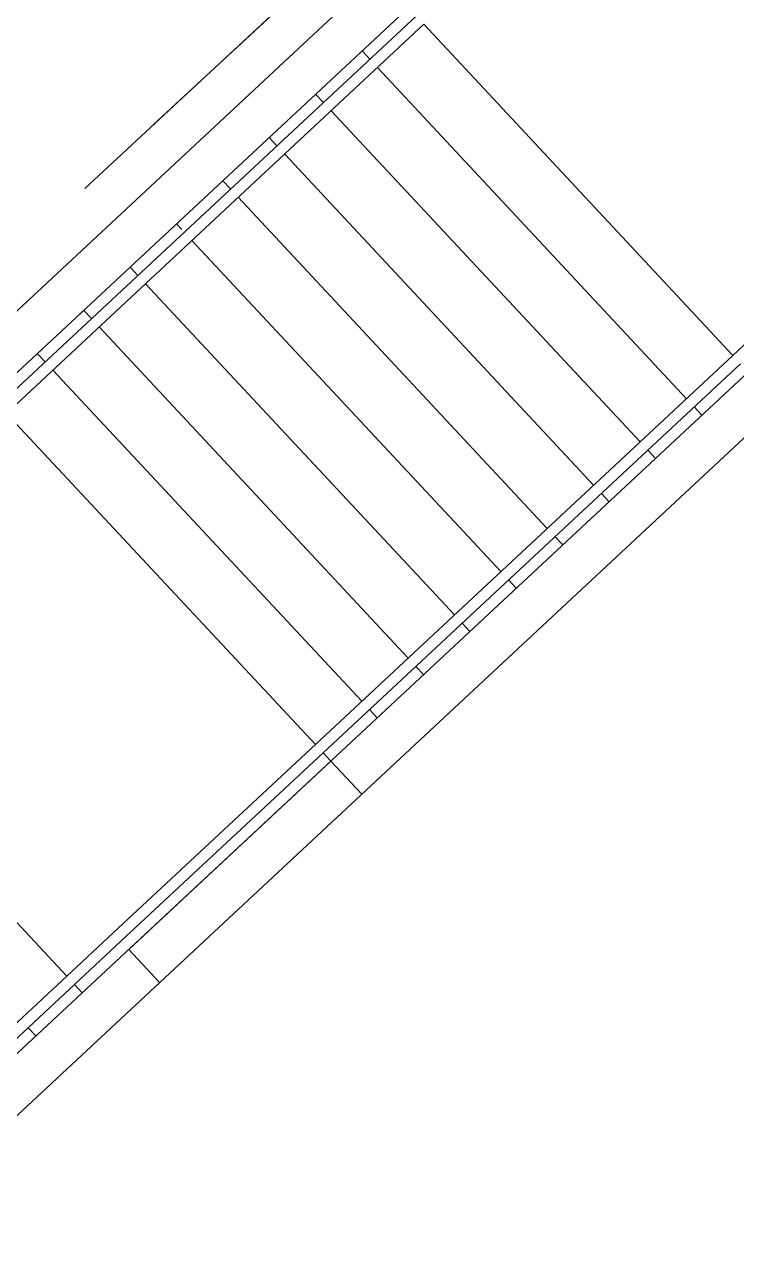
# Model space of a CAD drawing. Header units: millimetres. Extents: x -71377 to 516042, y -145869 to 441446.
# Drawn here: x 214039 to 217183, y 217920 to 223288 of the extents above; entities that cross this region are included whole.
import ezdxf

# ---------------------------------------------------------------- set-up
doc = ezdxf.new("R2010")
doc.units = ezdxf.units.MM
doc.header["$LTSCALE"] = 1000
doc.linetypes.add('_점선_M_', pattern=[3, 1.5, -1.5])
for name, color, linetype, lineweight in [('09_HID', 9, '_점선_M_', 5), ('A-ele-8', 8, 'Continuous', 5), ('A-rail', 6, 'Continuous', 5), ('A-strs', 7, 'Continuous', 5), ('AA_dash_M_', 7, '_점선_M_', 5), ('조경라인_dwg', 8, 'Continuous', 5)]:
    doc.layers.add(name, color=color, linetype=linetype, lineweight=lineweight)

# ---------------------------------------------------------------- blocks, each defined once
blk = doc.blocks.new('난간 - 난간-8304367-지반층 배치도')
at = {"layer": 'A-rail'}
for p, q in [((64503.8, 32.3), (67023.8, 32.3)), ((64503.8, -17.7), (67023.8, -17.7))]:
    blk.add_line(p, q, dxfattribs=at)
blk = doc.blocks.new('난간 - 난간-8304390-지반층 배치도')
at = {"layer": 'A-rail'}
for p, q in [((67023.8, 2082.3), (64503.8, 2082.3)), ((68243.8, 2082.3), (67023.8, 2082.3)), ((68523.8, 2082.3), (68243.8, 2082.3)), ((70763.8, 2082.3), (68523.8, 2082.3)), ((64503.8, 2032.3), (64223.8, 2032.3)), ((67023.8, 2032.3), (64503.8, 2032.3)), ((68243.8, 2032.3), (67023.8, 2032.3)), ((68523.8, 2032.3), (68243.8, 2032.3)), ((70763.8, 2032.3), (68523.8, 2032.3))]:
    blk.add_line(p, q, dxfattribs=at)
blk = doc.blocks.new('조경라인_dwg-6847807-지반층 배치도')
at = {"layer": '09_HID'}
blk.add_line((199220, 208552.9), (227801.1, 235097), dxfattribs=at)

msp = doc.modelspace()

# ---------------------------------------------------------------- linework, layer by layer
at = {"layer": 'A-ele-8'}
for p, q in [((209469, 217792.2), (217587, 225362.4)), ((217577.1, 225079.7), (209605.4, 217646)), ((211105.8, 216037), (217468.6, 221970.4)), ((217605, 221824.1), (211242.2, 215890.7)), ((215527.9, 219887.2), (215391.5, 220033.5)), ((214635.7, 219055.2), (214499.3, 219201.5))]:
    msp.add_line(p, q, dxfattribs=at)
at = {"layer": 'A-strs'}
for p, q in [((217166.3, 221825.3), (215802.3, 223288)), ((217166.3, 221825.3), (215802.3, 223288)), ((215563.5, 223133.6), (215529.4, 223170.2)), ((215563.5, 223133.6), (215529.4, 223170.2)), ((216961.6, 221634.3), (215597.6, 223097)), ((216961.6, 221634.3), (215597.6, 223097)), ((215358.7, 222942.6), (215324.6, 222979.2)), ((215358.7, 222942.6), (215324.6, 222979.2)), ((216756.8, 221443.4), (215392.8, 222906.1)), ((216756.8, 221443.4), (215392.8, 222906.1)), ((215153.9, 222751.7), (215119.8, 222788.2)), ((215153.9, 222751.7), (215119.8, 222788.2)), ((216552, 221252.4), (215188, 222715.1)), ((216552, 221252.4), (215188, 222715.1)), ((214949.1, 222560.7), (214915, 222597.3)), ((214949.1, 222560.7), (214915, 222597.3)), ((216347.2, 221061.4), (214983.2, 222524.1)), ((216347.2, 221061.4), (214983.2, 222524.1)), ((214733.6, 222381.2), (214710.2, 222406.3)), ((214733.6, 222381.2), (214710.2, 222406.3)), ((216142.4, 220870.5), (214778.4, 222333.2)), ((216142.4, 220870.5), (214778.4, 222333.2)), ((214539.6, 222178.8), (214505.5, 222215.4)), ((214539.6, 222178.8), (214505.5, 222215.4)), ((215937.7, 220679.5), (214573.7, 222142.2)), ((215937.7, 220679.5), (214573.7, 222142.2)), ((214334.8, 221987.8), (214300.7, 222024.4)), ((214334.8, 221987.8), (214300.7, 222024.4)), ((215732.9, 220488.6), (214368.9, 221951.3)), ((215732.9, 220488.6), (214368.9, 221951.3)), ((214130, 221796.9), (214095.9, 221833.4)), ((214130, 221796.9), (214095.9, 221833.4)), ((215528.1, 220297.6), (214164.1, 221760.3)), ((215528.1, 220297.6), (214164.1, 221760.3)), ((215323.3, 220106.6), (213959.3, 221569.3)), ((215323.3, 220106.6), (213959.3, 221569.3)), ((217029.8, 221561.2), (216995.7, 221597.7)), ((217029.8, 221561.2), (216995.7, 221597.7)), ((216825, 221370.2), (216790.9, 221406.8)), ((216825, 221370.2), (216790.9, 221406.8)), ((216620.2, 221179.3), (216586.1, 221215.8)), ((216620.2, 221179.3), (216586.1, 221215.8)), ((216415.4, 220988.3), (216381.3, 221024.9)), ((216415.4, 220988.3), (216381.3, 221024.9)), ((216210.6, 220797.3), (216176.5, 220833.9)), ((216210.6, 220797.3), (216176.5, 220833.9)), ((216005.9, 220606.4), (215971.8, 220642.9)), ((216005.9, 220606.4), (215971.8, 220642.9)), ((214226.3, 219083.6), (212862.3, 220546.3)), ((214226.3, 219083.6), (212862.3, 220546.3)), ((215801.1, 220415.4), (215767, 220452)), ((215801.1, 220415.4), (215767, 220452)), ((215596.3, 220224.5), (215562.2, 220261)), ((215596.3, 220224.5), (215562.2, 220261)), ((215391.5, 220033.5), (215357.4, 220070.1)), ((215391.5, 220033.5), (215357.4, 220070.1)), ((214499.3, 219201.5), (215391.5, 220033.5)), ((214294.5, 219010.5), (214260.4, 219047.1)), ((214294.5, 219010.5), (214260.4, 219047.1)), ((214089.7, 218819.5), (214055.6, 218856.1)), ((214089.7, 218819.5), (214055.6, 218856.1))]:
    msp.add_line(p, q, dxfattribs=at)
at = {"layer": 'AA_dash_M_'}
msp.add_line((250575.4, 256248.2), (79106, 96999.4), dxfattribs=at)

# ---------------------------------------------------------------- block references
at = {"layer": 'A-rail', "rotation": 223.0000012484763}
for name in ['난간 - 난간-8304367-지반층 배치도', '난간 - 난간-8304390-지반층 배치도']:
    msp.add_blockref(name, (262955.4, 267303.1), dxfattribs=at)
at = {"layer": '조경라인_dwg', "rotation": 8.537736462515947e-07}
msp.add_blockref('조경라인_dwg-6847807-지반층 배치도', (0, 0), dxfattribs=at)

doc.saveas('drawing.dxf')
